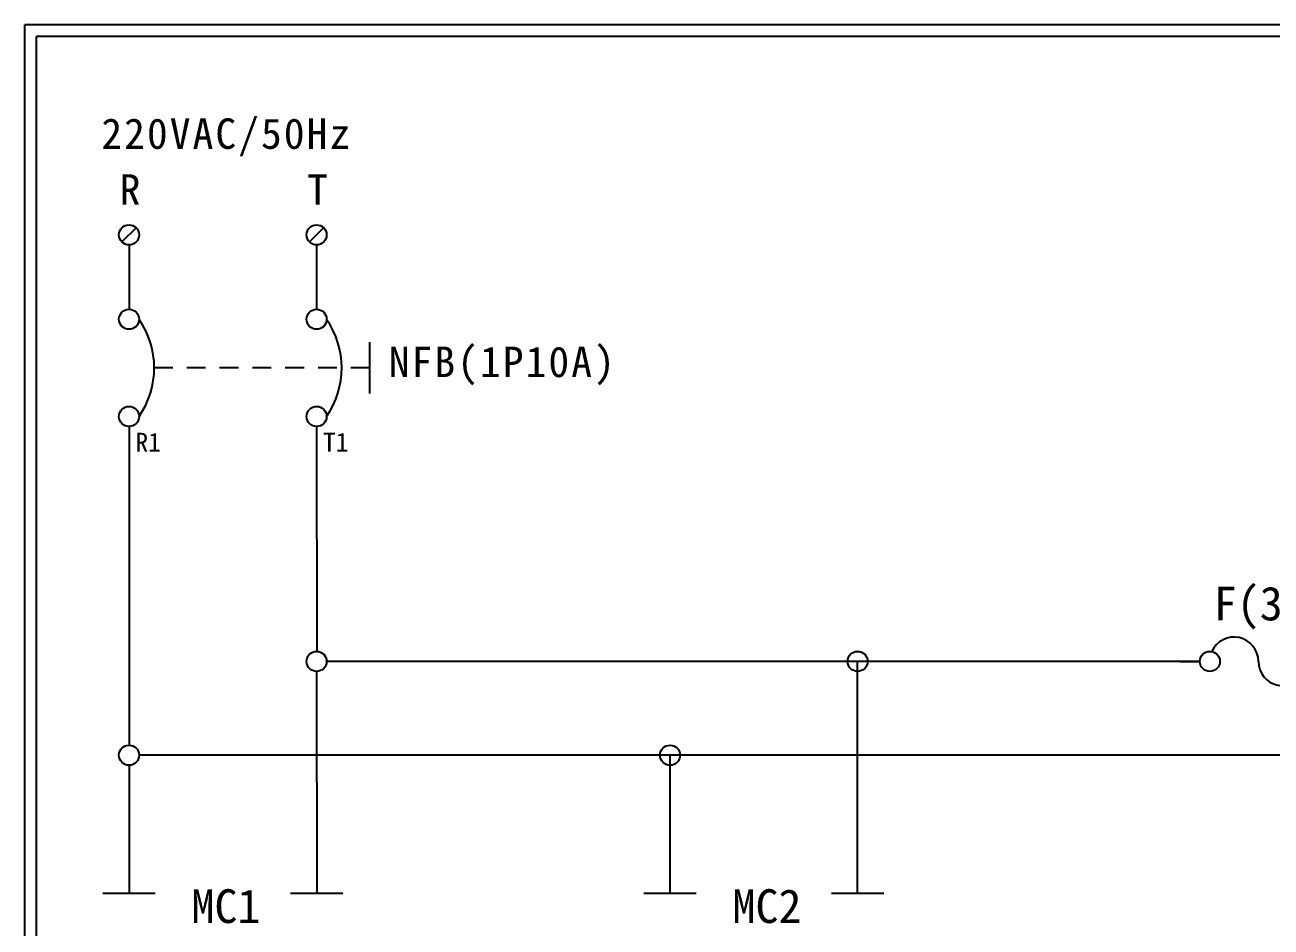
# Model space of a CAD drawing. Extents: x 10 to 297, y 3 to 207.
# Drawn here: x 10 to 142.9, y 110.8 to 207 of the extents above; entities that cross this region are included whole.
import ezdxf

# ---------------------------------------------------------------- set-up
doc = ezdxf.new("R2010")
doc.units = 0
doc.linetypes.add('HIDDEN9', pattern=[3.5, 2, -1.5])
doc.layers.get('0').update_dxf_attribs({"linetype": 'CONTINUOUS'})
doc.layers.add('圖框層', color=7, linetype='CONTINUOUS')
doc.layers.add('標尺寸層', color=3, linetype='CONTINUOUS')
doc.styles.add('STSL', font='kaiu.ttf')
doc.styles.add('標楷體', font='kaiu.ttf')

# ---------------------------------------------------------------- blocks, each defined once
blk = doc.blocks.new('FUSE')
at = {"color": 7}
for p, q in [((0, 0), (2.14, 0)), ((14.64, 0), (16.78, 0))]:
    blk.add_line(p, q, dxfattribs=at)
for centre in [(3.21, 0), (13.56, 0)]:
    blk.add_circle(centre, 1.07)
for centre, start, end in [((5.8, 0), 0, 156.116), ((10.98, 0), 180, 336.116)]:
    blk.add_arc(centre, 2.59, start, end, dxfattribs=at)

msp = doc.modelspace()

# ---------------------------------------------------------------- linework, layer by layer
at = {"color": 0}
for p, q in [((21.85, 185.35), (20.34, 183.83)), ((41.85, 185.35), (40.34, 183.83)), ((21.1, 164.1), (21.12, 130.19)), ((41.1, 164.1), (41.12, 140.19)), ((135.29, 139.12), (42.17, 139.12)), ((41.09, 138.05), (41.11, 114.4)), ((155.99, 129.12), (22.17, 129.12)), ((21.1, 128.05), (21.11, 114.4))]:
    msp.add_line(p, q, dxfattribs=at)
at = {"color": 0, "linetype": 'HIDDEN9'}
msp.add_line((46.76, 170.41), (23.79, 170.41), dxfattribs=at)
at = {"color": 0}
for centre in [(21.1, 184.59), (41.1, 184.59), (21.1, 175.59), (41.1, 175.59), (21.1, 165.23), (41.1, 165.23), (41.1, 139.12), (98.79, 139.12), (21.1, 129.12), (78.79, 129.12)]:
    msp.add_circle(centre, 1.07, dxfattribs=at)
for centre in [(14.74, 170.41), (34.74, 170.41)]:
    msp.add_arc(centre, 9.05, 325.1286, 34.8714, dxfattribs=at)
at = {"layer": '圖框層', "color": 0}
for p, q in [((297, 206.97), (10, 206.97)), ((10, 3), (10, 206.97)), ((295.75, 205.72), (11.25, 205.72)), ((11.25, 4.25), (11.25, 205.72))]:
    msp.add_line(p, q, dxfattribs=at)
at = {"layer": '標尺寸層', "color": 0}
for p, q in [((21.1, 183.52), (21.1, 176.66)), ((41.1, 183.52), (41.1, 176.66)), ((46.76, 173.14), (46.76, 167.68)), ((21.1, 164.16), (21.1, 164.1)), ((41.1, 164.16), (41.1, 164.1)), ((98.79, 114.4), (98.79, 139.12)), ((78.79, 114.4), (78.79, 129.12)), ((18.32, 114.4), (23.89, 114.4)), ((38.32, 114.4), (43.89, 114.4)), ((76.01, 114.4), (81.57, 114.4)), ((96.01, 114.4), (101.57, 114.4))]:
    msp.add_line(p, q, dxfattribs=at)

# ---------------------------------------------------------------- block references
at = {"color": 0}
msp.add_blockref('FUSE', (133.14, 139.12), dxfattribs=at)

# ---------------------------------------------------------------- texts
at = {"color": 0, "char_height": 3.25, "style": '標楷體'}
for s, insert, width, attachment_point in [('\\pt6.5;{\\T1.1;220VAC/50Hz}', (18.15, 197.01), 35.213, 1), ('\\pt6.5;{\\T1.1;R}', (20.1, 191.05), 2, 1), ('\\pt6.5;{\\T1.1;T}', (40.1, 191.05), 2, 1), ('\\pt6.5;{\\T1.1;NFB(1P10A)}', (60.96, 172.68), 24.6072, 2)]:
    msp.add_mtext(s, dxfattribs=dict(at, insert=insert, width=width, attachment_point=attachment_point))
at = {"layer": '圖框層', "color": 0, "style": 'STSL'}
for s, height, p in [('R1', 2, (21.78, 161.49)), ('T1', 2, (41.78, 161.49)), ('F(3A)', 3.6, (136.77, 143.49)), ('MC1', 3.6, (27.76, 111.23)), ('MC2', 3.6, (85.45, 111.23))]:
    msp.add_text(s, height=height, dxfattribs=at).set_placement(p)

doc.saveas('drawing.dxf')
